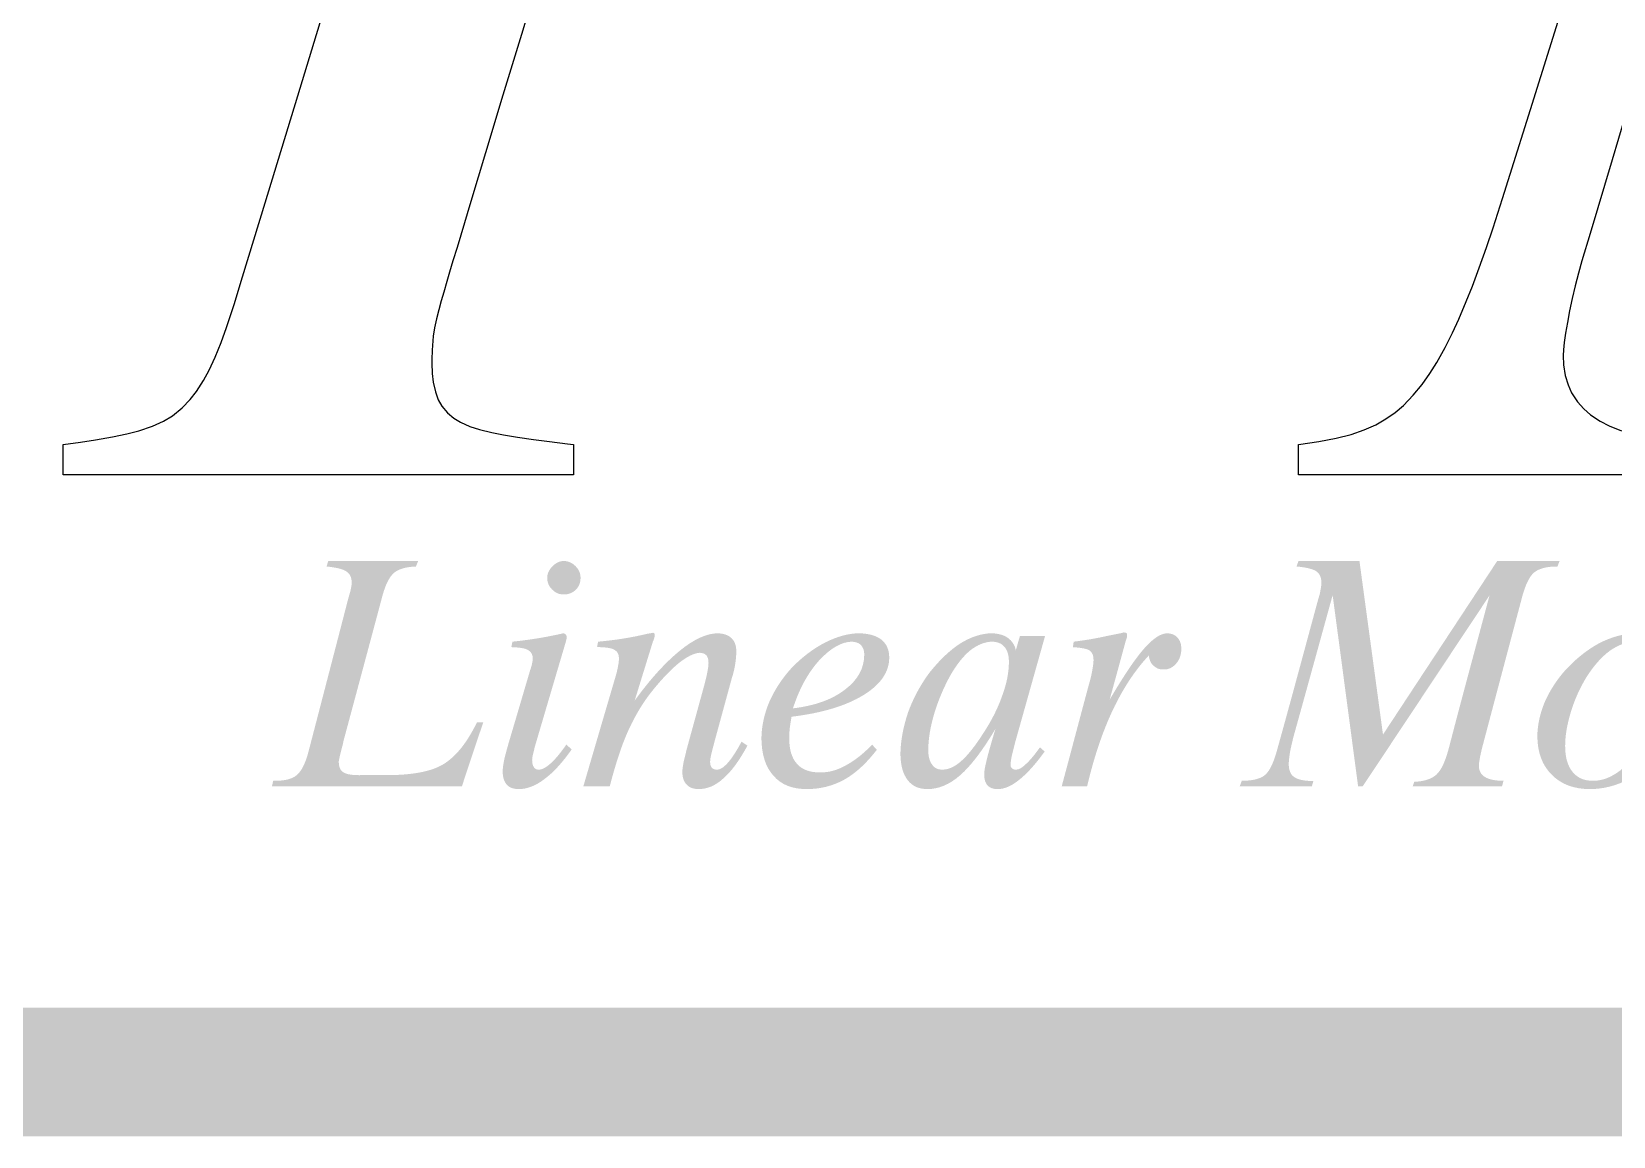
# Model space of a CAD drawing. Header units: millimetres. Extents: x -922 to -665, y -1494 to -1312.
# Drawn here: x -804.81 to -794.33, y -1493.65 to -1486.33 of the extents above; entities that cross this region are included whole.
import ezdxf

# ---------------------------------------------------------------- set-up
doc = ezdxf.new("R2010")
doc.units = ezdxf.units.MM
doc.layers.get('0').update_dxf_attribs({"linetype": 'CONTINUOUS'})
doc.layers.add('str', color=7, linetype='CONTINUOUS', lineweight=25)

# ---------------------------------------------------------------- blocks, each defined once
blk = doc.blocks.new('PMI-Logo-3')
h = blk.add_hatch(color=4)
edge = h.paths.add_edge_path()
edge.add_spline(control_points=[(22.528, -11.329), (22.489, -11.307), (22.469, -11.262), (22.469, -11.179), (22.484, -11.117), (22.51, -11.012)], knot_values=[0, 0, 0, 0, 0.785714, 0.785714, 1, 1, 1, 1], degree=3, periodic=0)
edge.add_spline(control_points=[(22.51, -11.012), (22.519, -10.986), (22.523, -10.964), (22.525, -10.948)], knot_values=[0, 0, 0, 0, 1, 1, 1, 1], degree=3, periodic=0)
edge.add_spline(control_points=[(22.525, -10.948), (22.688, -10.342), (22.851, -9.736), (23.013, -9.129)], knot_values=[0, 0, 0, 0, 1, 1, 1, 1], degree=3, periodic=0)
edge.add_spline(control_points=[(23.013, -9.129), (23.052, -8.991), (23.099, -8.898), (23.158, -8.849)], knot_values=[0, 0, 0, 0, 1, 1, 1, 1], degree=3, periodic=0)
edge.add_spline(control_points=[(23.158, -8.849), (23.216, -8.802), (23.307, -8.777), (23.427, -8.773)], knot_values=[0, 0, 0, 0, 1, 1, 1, 1], degree=3, periodic=0)
edge.add_spline(control_points=[(23.427, -8.773), (23.436, -8.75), (23.446, -8.727), (23.455, -8.704)], knot_values=[0, 0, 0, 0, 1, 1, 1, 1], degree=3, periodic=0)
edge.add_spline(control_points=[(23.455, -8.704), (23.083, -8.704), (22.71, -8.704), (22.338, -8.704)], knot_values=[0, 0, 0, 0, 1, 1, 1, 1], degree=3, periodic=0)
edge.add_spline(control_points=[(22.338, -8.704), (22.331, -8.727), (22.324, -8.75), (22.318, -8.773)], knot_values=[0, 0, 0, 0, 1, 1, 1, 1], degree=3, periodic=0)
edge.add_spline(control_points=[(22.318, -8.773), (22.432, -8.784), (22.512, -8.803), (22.559, -8.831)], knot_values=[0, 0, 0, 0, 1, 1, 1, 1], degree=3, periodic=0)
edge.add_spline(control_points=[(22.559, -8.831), (22.608, -8.862), (22.629, -8.909), (22.629, -8.991), (22.627, -9.015), (22.621, -9.041)], knot_values=[0, 0, 0, 0, 0.728571, 0.728571, 1, 1, 1, 1], degree=3, periodic=0)
edge.add_spline(control_points=[(22.621, -9.041), (22.616, -9.07), (22.603, -9.116), (22.585, -9.177)], knot_values=[0, 0, 0, 0, 1, 1, 1, 1], degree=3, periodic=0)
edge.add_spline(control_points=[(22.585, -9.177), (22.422, -9.807), (22.258, -10.437), (22.055, -11.217), (22.005, -11.314), (21.949, -11.361)], knot_values=[0, 0, 0, 0, 0.808065, 0.808065, 1, 1, 1, 1], degree=3, periodic=0)
edge.add_spline(control_points=[(21.949, -11.361), (21.893, -11.41), (21.803, -11.434), (21.673, -11.433)], knot_values=[0, 0, 0, 0, 1, 1, 1, 1], degree=3, periodic=0)
edge.add_spline(control_points=[(21.655, -11.433), (21.65, -11.455), (21.644, -11.478), (21.639, -11.501)], knot_values=[0, 0, 0, 0, 1, 1, 1, 1], degree=3, periodic=0)
edge.add_spline(control_points=[(21.639, -11.501), (22.425, -11.501), (23.211, -11.501), (23.998, -11.501)], knot_values=[0, 0, 0, 0, 1, 1, 1, 1], degree=3, periodic=0)
edge.add_spline(control_points=[(23.998, -11.501), (24.086, -11.236), (24.174, -10.971), (24.263, -10.707)], knot_values=[0, 0, 0, 0, 1, 1, 1, 1], degree=3, periodic=0)
edge.add_spline(control_points=[(24.263, -10.707), (24.237, -10.707), (24.211, -10.707), (24.185, -10.707)], knot_values=[0, 0, 0, 0, 1, 1, 1, 1], degree=3, periodic=0)
edge.add_spline(control_points=[(24.185, -10.707), (24.062, -10.96), (23.924, -11.131), (23.618, -11.32), (23.378, -11.363), (22.958, -11.363), (22.861, -11.363), (22.765, -11.363)], knot_values=[0, 0, 0, 0, 0.434081, 0.434081, 0.869651, 0.869651, 1, 1, 1, 1], degree=3, periodic=0)
edge.add_spline(control_points=[(22.765, -11.363), (22.647, -11.366), (22.567, -11.355), (22.528, -11.329)], knot_values=[0, 0, 0, 0, 1, 1, 1, 1], degree=3, periodic=0)
h = blk.add_hatch(color=4)
edge = h.paths.add_edge_path()
edge.add_spline(control_points=[(25.411, -9.062), (25.452, -9.023), (25.471, -8.974), (25.471, -8.859), (25.452, -8.812), (25.409, -8.769)], knot_values=[0, 0, 0, 0, 0.525773, 0.525773, 1, 1, 1, 1], degree=3, periodic=0)
edge.add_spline(control_points=[(25.409, -8.769), (25.368, -8.727), (25.318, -8.706), (25.262, -8.704)], knot_values=[0, 0, 0, 0, 1, 1, 1, 1], degree=3, periodic=0)
edge.add_spline(control_points=[(25.262, -8.704), (25.21, -8.706), (25.165, -8.727), (25.122, -8.771)], knot_values=[0, 0, 0, 0, 1, 1, 1, 1], degree=3, periodic=0)
edge.add_spline(control_points=[(25.122, -8.771), (25.078, -8.815), (25.057, -8.862), (25.057, -8.971), (25.078, -9.021), (25.12, -9.06)], knot_values=[0, 0, 0, 0, 0.473118, 0.473118, 1, 1, 1, 1], degree=3, periodic=0)
edge.add_spline(control_points=[(25.12, -9.06), (25.161, -9.101), (25.208, -9.121), (25.262, -9.119)], knot_values=[0, 0, 0, 0, 1, 1, 1, 1], degree=3, periodic=0)
edge.add_spline(control_points=[(25.262, -9.119), (25.322, -9.121), (25.372, -9.101), (25.411, -9.062)], knot_values=[0, 0, 0, 0, 1, 1, 1, 1], degree=3, periodic=0)
h = blk.add_hatch(color=4)
edge = h.paths.add_edge_path()
edge.add_spline(control_points=[(35.143, -8.704), (34.89, -8.704), (34.638, -8.704), (34.386, -8.704)], knot_values=[0, 0, 0, 0, 1, 1, 1, 1], degree=3, periodic=0)
edge.add_spline(control_points=[(34.386, -8.704), (34.378, -8.727), (34.37, -8.75), (34.362, -8.773)], knot_values=[0, 0, 0, 0, 1, 1, 1, 1], degree=3, periodic=0)
edge.add_spline(control_points=[(34.362, -8.773), (34.474, -8.782), (34.555, -8.802), (34.602, -8.829)], knot_values=[0, 0, 0, 0, 1, 1, 1, 1], degree=3, periodic=0)
edge.add_spline(control_points=[(34.602, -8.829), (34.649, -8.859), (34.67, -8.907), (34.67, -9), (34.667, -9.033), (34.659, -9.067)], knot_values=[0, 0, 0, 0, 0.670886, 0.670886, 1, 1, 1, 1], degree=3, periodic=0)
edge.add_spline(control_points=[(34.659, -9.067), (34.654, -9.103), (34.644, -9.14), (34.631, -9.179)], knot_values=[0, 0, 0, 0, 1, 1, 1, 1], degree=3, periodic=0)
edge.add_spline(control_points=[(34.631, -9.179), (34.459, -9.811), (34.29, -10.444), (34.07, -11.23), (34.018, -11.326), (33.906, -11.41), (33.813, -11.433), (33.682, -11.433)], knot_values=[0, 0, 0, 0, 0.666954, 0.666954, 0.831512, 0.831512, 1, 1, 1, 1], degree=3, periodic=0)
edge.add_spline(control_points=[(33.682, -11.433), (33.674, -11.455), (33.665, -11.478), (33.656, -11.501)], knot_values=[0, 0, 0, 0, 1, 1, 1, 1], degree=3, periodic=0)
edge.add_spline(control_points=[(33.656, -11.501), (33.955, -11.501), (34.254, -11.501), (34.552, -11.501)], knot_values=[0, 0, 0, 0, 1, 1, 1, 1], degree=3, periodic=0)
edge.add_spline(control_points=[(34.552, -11.501), (34.558, -11.479), (34.565, -11.458), (34.571, -11.436)], knot_values=[0, 0, 0, 0, 1, 1, 1, 1], degree=3, periodic=0)
edge.add_spline(control_points=[(34.571, -11.436), (34.459, -11.436), (34.379, -11.42), (34.334, -11.387)], knot_values=[0, 0, 0, 0, 1, 1, 1, 1], degree=3, periodic=0)
edge.add_spline(control_points=[(34.334, -11.387), (34.288, -11.357), (34.265, -11.303), (34.265, -11.189), (34.272, -11.14), (34.28, -11.08)], knot_values=[0, 0, 0, 0, 0.680412, 0.680412, 1, 1, 1, 1], degree=3, periodic=0)
edge.add_spline(control_points=[(34.28, -11.08), (34.29, -11.025), (34.306, -10.96), (34.323, -10.89)], knot_values=[0, 0, 0, 0, 1, 1, 1, 1], degree=3, periodic=0)
edge.add_spline(control_points=[(34.323, -10.89), (34.486, -10.303), (34.648, -9.716), (34.81, -9.129)], knot_values=[0, 0, 0, 0, 1, 1, 1, 1], degree=3, periodic=0)
edge.add_spline(control_points=[(34.81, -9.129), (34.916, -9.92), (35.021, -10.711), (35.126, -11.501)], knot_values=[0, 0, 0, 0, 1, 1, 1, 1], degree=3, periodic=0)
edge.add_spline(control_points=[(35.126, -11.501), (35.145, -11.501), (35.165, -11.501), (35.184, -11.501)], knot_values=[0, 0, 0, 0, 1, 1, 1, 1], degree=3, periodic=0)
edge.add_spline(control_points=[(35.184, -11.501), (35.709, -10.711), (36.233, -9.922), (36.758, -9.132)], knot_values=[0, 0, 0, 0, 1, 1, 1, 1], degree=3, periodic=0)
edge.add_spline(control_points=[(36.758, -9.132), (36.591, -9.759), (36.419, -10.385), (36.212, -11.186), (36.16, -11.301), (36.1, -11.355)], knot_values=[0, 0, 0, 0, 0.783829, 0.783829, 1, 1, 1, 1], degree=3, periodic=0)
edge.add_spline(control_points=[(36.1, -11.355), (36.041, -11.41), (35.948, -11.441), (35.823, -11.446)], knot_values=[0, 0, 0, 0, 1, 1, 1, 1], degree=3, periodic=0)
edge.add_spline(control_points=[(35.823, -11.446), (35.817, -11.464), (35.81, -11.483), (35.804, -11.501)], knot_values=[0, 0, 0, 0, 1, 1, 1, 1], degree=3, periodic=0)
edge.add_spline(control_points=[(35.804, -11.501), (36.174, -11.501), (36.544, -11.501), (36.913, -11.501)], knot_values=[0, 0, 0, 0, 1, 1, 1, 1], degree=3, periodic=0)
edge.add_spline(control_points=[(36.913, -11.501), (36.92, -11.478), (36.926, -11.455), (36.932, -11.433)], knot_values=[0, 0, 0, 0, 1, 1, 1, 1], degree=3, periodic=0)
edge.add_spline(control_points=[(36.932, -11.433), (36.822, -11.433), (36.745, -11.415), (36.698, -11.384)], knot_values=[0, 0, 0, 0, 1, 1, 1, 1], degree=3, periodic=0)
edge.add_spline(control_points=[(36.698, -11.384), (36.65, -11.355), (36.626, -11.307), (36.626, -11.225), (36.63, -11.199), (36.635, -11.169)], knot_values=[0, 0, 0, 0, 0.782609, 0.782609, 1, 1, 1, 1], degree=3, periodic=0)
edge.add_spline(control_points=[(36.635, -11.169), (36.639, -11.139), (36.65, -11.093), (36.665, -11.028)], knot_values=[0, 0, 0, 0, 1, 1, 1, 1], degree=3, periodic=0)
edge.add_spline(control_points=[(36.665, -11.028), (36.832, -10.396), (37, -9.764), (37.168, -9.132)], knot_values=[0, 0, 0, 0, 1, 1, 1, 1], degree=3, periodic=0)
edge.add_spline(control_points=[(37.168, -9.132), (37.207, -8.994), (37.254, -8.898), (37.31, -8.849)], knot_values=[0, 0, 0, 0, 1, 1, 1, 1], degree=3, periodic=0)
edge.add_spline(control_points=[(37.31, -8.849), (37.366, -8.802), (37.453, -8.776), (37.57, -8.773)], knot_values=[0, 0, 0, 0, 1, 1, 1, 1], degree=3, periodic=0)
edge.add_spline(control_points=[(37.57, -8.773), (37.58, -8.773), (37.591, -8.773), (37.602, -8.773)], knot_values=[0, 0, 0, 0, 1, 1, 1, 1], degree=3, periodic=0)
edge.add_spline(control_points=[(37.602, -8.773), (37.61, -8.75), (37.619, -8.727), (37.628, -8.704)], knot_values=[0, 0, 0, 0, 1, 1, 1, 1], degree=3, periodic=0)
edge.add_spline(control_points=[(37.628, -8.704), (37.37, -8.704), (37.112, -8.704), (36.854, -8.704)], knot_values=[0, 0, 0, 0, 1, 1, 1, 1], degree=3, periodic=0)
edge.add_spline(control_points=[(36.854, -8.704), (36.381, -9.422), (35.908, -10.14), (35.435, -10.859)], knot_values=[0, 0, 0, 0, 1, 1, 1, 1], degree=3, periodic=0)
edge.add_spline(control_points=[(35.435, -10.859), (35.338, -10.14), (35.24, -9.422), (35.143, -8.704)], knot_values=[0, 0, 0, 0, 1, 1, 1, 1], degree=3, periodic=0)
h = blk.add_hatch(color=4)
edge = h.paths.add_edge_path()
edge.add_spline(control_points=[(25.284, -9.722), (25.288, -9.708), (25.292, -9.695), (25.294, -9.682)], knot_values=[0, 0, 0, 0, 1, 1, 1, 1], degree=3, periodic=0)
edge.add_spline(control_points=[(25.294, -9.682), (25.299, -9.673), (25.299, -9.662), (25.299, -9.639), (25.297, -9.628), (25.288, -9.617)], knot_values=[0, 0, 0, 0, 0.45, 0.45, 1, 1, 1, 1], degree=3, periodic=0)
edge.add_spline(control_points=[(25.288, -9.617), (25.28, -9.608), (25.268, -9.604), (25.254, -9.602)], knot_values=[0, 0, 0, 0, 1, 1, 1, 1], degree=3, periodic=0)
edge.add_spline(control_points=[(25.254, -9.602), (25.249, -9.604), (25.229, -9.608), (25.19, -9.617)], knot_values=[0, 0, 0, 0, 1, 1, 1, 1], degree=3, periodic=0)
edge.add_spline(control_points=[(25.19, -9.617), (25.01, -9.656), (24.819, -9.686), (24.626, -9.706)], knot_values=[0, 0, 0, 0, 1, 1, 1, 1], degree=3, periodic=0)
edge.add_spline(control_points=[(24.626, -9.706), (24.621, -9.729), (24.616, -9.751), (24.611, -9.774)], knot_values=[0, 0, 0, 0, 1, 1, 1, 1], degree=3, periodic=0)
edge.add_spline(control_points=[(24.611, -9.774), (24.71, -9.777), (24.781, -9.787), (24.819, -9.81)], knot_values=[0, 0, 0, 0, 1, 1, 1, 1], degree=3, periodic=0)
edge.add_spline(control_points=[(24.819, -9.81), (24.858, -9.831), (24.878, -9.867), (24.878, -9.939), (24.87, -9.984), (24.85, -10.049)], knot_values=[0, 0, 0, 0, 0.655738, 0.655738, 1, 1, 1, 1], degree=3, periodic=0)
edge.add_spline(control_points=[(24.85, -10.049), (24.849, -10.05), (24.848, -10.052), (24.847, -10.054)], knot_values=[0, 0, 0, 0, 1, 1, 1, 1], degree=3, periodic=0)
edge.add_spline(control_points=[(24.847, -10.054), (24.757, -10.359), (24.667, -10.665), (24.576, -10.971)], knot_values=[0, 0, 0, 0, 1, 1, 1, 1], degree=3, periodic=0)
edge.add_spline(control_points=[(24.576, -10.971), (24.55, -11.065), (24.53, -11.137), (24.52, -11.186)], knot_values=[0, 0, 0, 0, 1, 1, 1, 1], degree=3, periodic=0)
edge.add_spline(control_points=[(24.52, -11.186), (24.511, -11.238), (24.504, -11.281), (24.504, -11.389), (24.522, -11.446), (24.59, -11.519), (24.641, -11.536), (24.805, -11.536), (24.91, -11.498), (25.021, -11.413)], knot_values=[0, 0, 0, 0, 0.11924, 0.11924, 0.365671, 0.365671, 0.612101, 0.612101, 1, 1, 1, 1], degree=3, periodic=0)
edge.add_spline(control_points=[(25.021, -11.413), (25.133, -11.331), (25.245, -11.208), (25.361, -11.044)], knot_values=[0, 0, 0, 0, 1, 1, 1, 1], degree=3, periodic=0)
edge.add_spline(control_points=[(25.361, -11.044), (25.339, -11.024), (25.317, -11.004), (25.294, -10.984)], knot_values=[0, 0, 0, 0, 1, 1, 1, 1], degree=3, periodic=0)
edge.add_spline(control_points=[(25.294, -10.984), (25.226, -11.083), (25.163, -11.16), (25.102, -11.215)], knot_values=[0, 0, 0, 0, 1, 1, 1, 1], degree=3, periodic=0)
edge.add_spline(control_points=[(25.102, -11.215), (25.042, -11.27), (24.992, -11.296), (24.954, -11.294)], knot_values=[0, 0, 0, 0, 1, 1, 1, 1], degree=3, periodic=0)
edge.add_spline(control_points=[(24.954, -11.294), (24.928, -11.296), (24.909, -11.288), (24.893, -11.266)], knot_values=[0, 0, 0, 0, 1, 1, 1, 1], degree=3, periodic=0)
edge.add_spline(control_points=[(24.893, -11.266), (24.878, -11.246), (24.87, -11.217), (24.87, -11.163), (24.873, -11.14), (24.878, -11.114)], knot_values=[0, 0, 0, 0, 0.76087, 0.76087, 1, 1, 1, 1], degree=3, periodic=0)
edge.add_spline(control_points=[(24.878, -11.114), (24.884, -11.09), (24.893, -11.057), (24.902, -11.015)], knot_values=[0, 0, 0, 0, 1, 1, 1, 1], degree=3, periodic=0)
edge.add_spline(control_points=[(24.902, -11.015), (25.029, -10.584), (25.156, -10.153), (25.284, -9.722)], knot_values=[0, 0, 0, 0, 1, 1, 1, 1], degree=3, periodic=0)
h = blk.add_hatch(color=4)
edge = h.paths.add_edge_path()
edge.add_spline(control_points=[(27.392, -9.979), (27.401, -9.924), (27.405, -9.872), (27.405, -9.755), (27.386, -9.701), (27.304, -9.623), (27.246, -9.604), (27.171, -9.602)], knot_values=[0, 0, 0, 0, 0.253165, 0.253165, 0.626582, 0.626582, 1, 1, 1, 1], degree=3, periodic=0)
edge.add_spline(control_points=[(27.171, -9.602), (27.036, -9.604), (26.877, -9.676), (26.525, -9.965), (26.337, -10.169), (26.143, -10.438)], knot_values=[0, 0, 0, 0, 0.498368, 0.498368, 1, 1, 1, 1], degree=3, periodic=0)
edge.add_spline(control_points=[(26.143, -10.438), (26.218, -10.194), (26.294, -9.95), (26.369, -9.706)], knot_values=[0, 0, 0, 0, 1, 1, 1, 1], degree=3, periodic=0)
edge.add_spline(control_points=[(26.369, -9.706), (26.379, -9.685), (26.385, -9.669), (26.387, -9.656)], knot_values=[0, 0, 0, 0, 1, 1, 1, 1], degree=3, periodic=0)
edge.add_spline(control_points=[(26.387, -9.656), (26.39, -9.647), (26.393, -9.639), (26.393, -9.62), (26.393, -9.61), (26.389, -9.604)], knot_values=[0, 0, 0, 0, 0.3125, 0.3125, 1, 1, 1, 1], degree=3, periodic=0)
edge.add_spline(control_points=[(26.389, -9.604), (26.385, -9.6), (26.379, -9.597), (26.369, -9.595)], knot_values=[0, 0, 0, 0, 1, 1, 1, 1], degree=3, periodic=0)
edge.add_spline(control_points=[(26.369, -9.595), (26.366, -9.597), (26.341, -9.602), (26.301, -9.608)], knot_values=[0, 0, 0, 0, 1, 1, 1, 1], degree=3, periodic=0)
edge.add_spline(control_points=[(26.301, -9.608), (26.102, -9.656), (25.897, -9.688), (25.689, -9.706)], knot_values=[0, 0, 0, 0, 1, 1, 1, 1], degree=3, periodic=0)
edge.add_spline(control_points=[(25.689, -9.706), (25.685, -9.729), (25.68, -9.751), (25.676, -9.774)], knot_values=[0, 0, 0, 0, 1, 1, 1, 1], degree=3, periodic=0)
edge.add_spline(control_points=[(25.676, -9.774), (25.688, -9.774), (25.7, -9.774), (25.711, -9.774)], knot_values=[0, 0, 0, 0, 1, 1, 1, 1], degree=3, periodic=0)
edge.add_spline(control_points=[(25.711, -9.774), (25.8, -9.777), (25.862, -9.787), (25.897, -9.81)], knot_values=[0, 0, 0, 0, 1, 1, 1, 1], degree=3, periodic=0)
edge.add_spline(control_points=[(25.897, -9.81), (25.931, -9.831), (25.948, -9.865), (25.948, -9.939), (25.944, -9.976), (25.935, -10.018)], knot_values=[0, 0, 0, 0, 0.619048, 0.619048, 1, 1, 1, 1], degree=3, periodic=0)
edge.add_spline(control_points=[(25.935, -10.018), (25.927, -10.064), (25.914, -10.114), (25.897, -10.169)], knot_values=[0, 0, 0, 0, 1, 1, 1, 1], degree=3, periodic=0)
edge.add_spline(control_points=[(25.897, -10.169), (25.766, -10.613), (25.636, -11.057), (25.506, -11.501)], knot_values=[0, 0, 0, 0, 1, 1, 1, 1], degree=3, periodic=0)
edge.add_spline(control_points=[(25.506, -11.501), (25.616, -11.501), (25.725, -11.501), (25.834, -11.501)], knot_values=[0, 0, 0, 0, 1, 1, 1, 1], degree=3, periodic=0)
edge.add_spline(control_points=[(25.834, -11.501), (25.909, -11.212), (25.986, -10.978), (26.151, -10.621), (26.249, -10.456), (26.486, -10.163), (26.596, -10.049), (26.698, -9.966)], knot_values=[0, 0, 0, 0, 0.337317, 0.337317, 0.66655, 0.66655, 1, 1, 1, 1], degree=3, periodic=0)
edge.add_spline(control_points=[(26.698, -9.966), (26.801, -9.887), (26.886, -9.846), (26.953, -9.844)], knot_values=[0, 0, 0, 0, 1, 1, 1, 1], degree=3, periodic=0)
edge.add_spline(control_points=[(26.953, -9.844), (26.989, -9.846), (27.018, -9.857), (27.034, -9.876)], knot_values=[0, 0, 0, 0, 1, 1, 1, 1], degree=3, periodic=0)
edge.add_spline(control_points=[(27.034, -9.876), (27.052, -9.898), (27.06, -9.927), (27.06, -9.999), (27.055, -10.034), (27.039, -10.12), (27.026, -10.178), (26.934, -10.514), (26.862, -10.776), (26.79, -11.038)], knot_values=[0, 0, 0, 0, 0.219979, 0.219979, 0.362669, 0.362669, 0.501637, 0.501637, 1, 1, 1, 1], degree=3, periodic=0)
edge.add_spline(control_points=[(26.79, -11.038), (26.774, -11.106), (26.758, -11.165), (26.749, -11.21)], knot_values=[0, 0, 0, 0, 1, 1, 1, 1], degree=3, periodic=0)
edge.add_spline(control_points=[(26.749, -11.21), (26.741, -11.257), (26.735, -11.294), (26.735, -11.391), (26.753, -11.443), (26.788, -11.48)], knot_values=[0, 0, 0, 0, 0.289157, 0.289157, 1, 1, 1, 1], degree=3, periodic=0)
edge.add_spline(control_points=[(26.788, -11.48), (26.825, -11.519), (26.875, -11.536), (27.042, -11.536), (27.145, -11.495), (27.244, -11.404)], knot_values=[0, 0, 0, 0, 0.373239, 0.373239, 1, 1, 1, 1], degree=3, periodic=0)
edge.add_spline(control_points=[(27.244, -11.404), (27.343, -11.318), (27.444, -11.182), (27.543, -10.997)], knot_values=[0, 0, 0, 0, 1, 1, 1, 1], degree=3, periodic=0)
edge.add_spline(control_points=[(27.543, -10.997), (27.519, -10.98), (27.495, -10.964), (27.47, -10.948)], knot_values=[0, 0, 0, 0, 1, 1, 1, 1], degree=3, periodic=0)
edge.add_spline(control_points=[(27.47, -10.948), (27.405, -11.07), (27.348, -11.156), (27.298, -11.212)], knot_values=[0, 0, 0, 0, 1, 1, 1, 1], degree=3, periodic=0)
edge.add_spline(control_points=[(27.298, -11.212), (27.247, -11.268), (27.203, -11.296), (27.164, -11.294)], knot_values=[0, 0, 0, 0, 1, 1, 1, 1], degree=3, periodic=0)
edge.add_spline(control_points=[(27.164, -11.294), (27.138, -11.296), (27.117, -11.288), (27.101, -11.27)], knot_values=[0, 0, 0, 0, 1, 1, 1, 1], degree=3, periodic=0)
edge.add_spline(control_points=[(27.101, -11.27), (27.088, -11.256), (27.08, -11.231), (27.08, -11.179), (27.084, -11.152), (27.091, -11.117)], knot_values=[0, 0, 0, 0, 0.613636, 0.613636, 1, 1, 1, 1], degree=3, periodic=0)
edge.add_spline(control_points=[(27.091, -11.117), (27.099, -11.085), (27.112, -11.033), (27.13, -10.964)], knot_values=[0, 0, 0, 0, 1, 1, 1, 1], degree=3, periodic=0)
edge.add_spline(control_points=[(27.13, -10.964), (27.203, -10.696), (27.276, -10.428), (27.349, -10.161)], knot_values=[0, 0, 0, 0, 1, 1, 1, 1], degree=3, periodic=0)
edge.add_spline(control_points=[(27.349, -10.161), (27.369, -10.098), (27.384, -10.038), (27.392, -9.979)], knot_values=[0, 0, 0, 0, 1, 1, 1, 1], degree=3, periodic=0)
h = blk.add_hatch(color=4)
edge = h.paths.add_edge_path()
edge.add_spline(control_points=[(28.091, -10.638), (28.47, -10.592), (28.765, -10.503), (29.197, -10.239), (29.304, -10.083), (29.304, -9.81), (29.273, -9.735), (29.208, -9.682)], knot_values=[0, 0, 0, 0, 0.396417, 0.396417, 0.791868, 0.791868, 1, 1, 1, 1], degree=3, periodic=0)
edge.add_spline(control_points=[(29.208, -9.682), (29.143, -9.63), (29.049, -9.604), (28.925, -9.602)], knot_values=[0, 0, 0, 0, 1, 1, 1, 1], degree=3, periodic=0)
edge.add_spline(control_points=[(28.925, -9.602), (28.793, -9.604), (28.655, -9.643), (28.509, -9.716)], knot_values=[0, 0, 0, 0, 1, 1, 1, 1], degree=3, periodic=0)
edge.add_spline(control_points=[(28.509, -9.716), (28.361, -9.792), (28.226, -9.896), (28.098, -10.025)], knot_values=[0, 0, 0, 0, 1, 1, 1, 1], degree=3, periodic=0)
edge.add_spline(control_points=[(28.098, -10.025), (27.977, -10.157), (27.883, -10.299), (27.816, -10.451)], knot_values=[0, 0, 0, 0, 1, 1, 1, 1], degree=3, periodic=0)
edge.add_spline(control_points=[(27.816, -10.451), (27.751, -10.605), (27.719, -10.757), (27.717, -10.906)], knot_values=[0, 0, 0, 0, 1, 1, 1, 1], degree=3, periodic=0)
edge.add_spline(control_points=[(27.717, -10.906), (27.719, -11.106), (27.768, -11.262), (27.867, -11.371)], knot_values=[0, 0, 0, 0, 1, 1, 1, 1], degree=3, periodic=0)
edge.add_spline(control_points=[(27.867, -11.371), (27.966, -11.485), (28.104, -11.536), (28.447, -11.536), (28.602, -11.498), (28.884, -11.342), (29.02, -11.217), (29.15, -11.048)], knot_values=[0, 0, 0, 0, 0.344514, 0.344514, 0.672844, 0.672844, 1, 1, 1, 1], degree=3, periodic=0)
edge.add_spline(control_points=[(29.15, -11.048), (29.13, -11.027), (29.111, -11.005), (29.091, -10.984)], knot_values=[0, 0, 0, 0, 1, 1, 1, 1], degree=3, periodic=0)
edge.add_spline(control_points=[(29.091, -10.984), (28.984, -11.098), (28.873, -11.184), (28.763, -11.243)], knot_values=[0, 0, 0, 0, 1, 1, 1, 1], degree=3, periodic=0)
edge.add_spline(control_points=[(28.763, -11.243), (28.655, -11.303), (28.55, -11.331), (28.45, -11.329)], knot_values=[0, 0, 0, 0, 1, 1, 1, 1], degree=3, periodic=0)
edge.add_spline(control_points=[(28.45, -11.329), (28.32, -11.331), (28.223, -11.296), (28.159, -11.223)], knot_values=[0, 0, 0, 0, 1, 1, 1, 1], degree=3, periodic=0)
edge.add_spline(control_points=[(28.159, -11.223), (28.094, -11.153), (28.062, -11.046), (28.062, -10.873), (28.064, -10.836), (28.068, -10.789)], knot_values=[0, 0, 0, 0, 0.836735, 0.836735, 1, 1, 1, 1], degree=3, periodic=0)
edge.add_spline(control_points=[(28.068, -10.789), (28.073, -10.745), (28.081, -10.694), (28.091, -10.638)], knot_values=[0, 0, 0, 0, 1, 1, 1, 1], degree=3, periodic=0)
edge = h.paths.add_edge_path(flags=16)
edge.add_spline(control_points=[(28.953, -9.748), (28.981, -9.779), (28.994, -9.818), (28.994, -10.036), (28.914, -10.181), (28.755, -10.301)], knot_values=[0, 0, 0, 0, 0.216216, 0.216216, 1, 1, 1, 1], degree=3, periodic=0)
edge.add_spline(control_points=[(28.755, -10.301), (28.595, -10.425), (28.381, -10.501), (28.109, -10.534)], knot_values=[0, 0, 0, 0, 1, 1, 1, 1], degree=3, periodic=0)
edge.add_spline(control_points=[(28.109, -10.534), (28.185, -10.295), (28.293, -10.096), (28.433, -9.94)], knot_values=[0, 0, 0, 0, 1, 1, 1, 1], degree=3, periodic=0)
edge.add_spline(control_points=[(28.433, -9.94), (28.576, -9.786), (28.711, -9.708), (28.841, -9.706)], knot_values=[0, 0, 0, 0, 1, 1, 1, 1], degree=3, periodic=0)
edge.add_spline(control_points=[(28.841, -9.706), (28.888, -9.708), (28.927, -9.722), (28.953, -9.748)], knot_values=[0, 0, 0, 0, 1, 1, 1, 1], degree=3, periodic=0)
h = blk.add_hatch(color=4)
edge = h.paths.add_edge_path()
edge.add_spline(control_points=[(31.239, -9.636), (31.135, -9.636), (31.031, -9.636), (30.927, -9.636)], knot_values=[0, 0, 0, 0, 1, 1, 1, 1], degree=3, periodic=0)
edge.add_spline(control_points=[(30.927, -9.636), (30.91, -9.695), (30.893, -9.753), (30.876, -9.812)], knot_values=[0, 0, 0, 0, 1, 1, 1, 1], degree=3, periodic=0)
edge.add_spline(control_points=[(30.876, -9.812), (30.863, -9.747), (30.828, -9.696), (30.777, -9.659)], knot_values=[0, 0, 0, 0, 1, 1, 1, 1], degree=3, periodic=0)
edge.add_spline(control_points=[(30.777, -9.659), (30.725, -9.623), (30.658, -9.604), (30.576, -9.602)], knot_values=[0, 0, 0, 0, 1, 1, 1, 1], degree=3, periodic=0)
edge.add_spline(control_points=[(30.576, -9.602), (30.447, -9.604), (30.317, -9.647), (30.185, -9.729)], knot_values=[0, 0, 0, 0, 1, 1, 1, 1], degree=3, periodic=0)
edge.add_spline(control_points=[(30.185, -9.729), (30.056, -9.813), (29.929, -9.934), (29.803, -10.092)], knot_values=[0, 0, 0, 0, 1, 1, 1, 1], degree=3, periodic=0)
edge.add_spline(control_points=[(29.803, -10.092), (29.691, -10.243), (29.603, -10.407), (29.538, -10.584)], knot_values=[0, 0, 0, 0, 1, 1, 1, 1], degree=3, periodic=0)
edge.add_spline(control_points=[(29.538, -10.584), (29.478, -10.763), (29.445, -10.936), (29.443, -11.1)], knot_values=[0, 0, 0, 0, 1, 1, 1, 1], degree=3, periodic=0)
edge.add_spline(control_points=[(29.443, -11.1), (29.445, -11.243), (29.475, -11.35), (29.532, -11.423)], knot_values=[0, 0, 0, 0, 1, 1, 1, 1], degree=3, periodic=0)
edge.add_spline(control_points=[(29.532, -11.423), (29.59, -11.501), (29.672, -11.536), (29.917, -11.536), (30.051, -11.481), (30.315, -11.251), (30.462, -11.059), (30.623, -10.789)], knot_values=[0, 0, 0, 0, 0.281404, 0.281404, 0.643209, 0.643209, 1, 1, 1, 1], degree=3, periodic=0)
edge.add_spline(control_points=[(30.623, -10.789), (30.569, -10.966), (30.533, -11.096), (30.514, -11.176)], knot_values=[0, 0, 0, 0, 1, 1, 1, 1], degree=3, periodic=0)
edge.add_spline(control_points=[(30.514, -11.176), (30.494, -11.257), (30.483, -11.316), (30.483, -11.417), (30.498, -11.462), (30.527, -11.493)], knot_values=[0, 0, 0, 0, 0.360465, 0.360465, 1, 1, 1, 1], degree=3, periodic=0)
edge.add_spline(control_points=[(30.527, -11.493), (30.556, -11.523), (30.597, -11.536), (30.734, -11.536), (30.823, -11.499), (30.919, -11.42)], knot_values=[0, 0, 0, 0, 0.396552, 0.396552, 1, 1, 1, 1], degree=3, periodic=0)
edge.add_spline(control_points=[(30.919, -11.42), (31.018, -11.342), (31.122, -11.225), (31.234, -11.07)], knot_values=[0, 0, 0, 0, 1, 1, 1, 1], degree=3, periodic=0)
edge.add_spline(control_points=[(31.234, -11.07), (31.215, -11.052), (31.195, -11.035), (31.176, -11.018)], knot_values=[0, 0, 0, 0, 1, 1, 1, 1], degree=3, periodic=0)
edge.add_spline(control_points=[(31.176, -11.018), (31.103, -11.119), (31.042, -11.191), (30.995, -11.231)], knot_values=[0, 0, 0, 0, 1, 1, 1, 1], degree=3, periodic=0)
edge.add_spline(control_points=[(30.995, -11.231), (30.95, -11.275), (30.911, -11.296), (30.88, -11.294)], knot_values=[0, 0, 0, 0, 1, 1, 1, 1], degree=3, periodic=0)
edge.add_spline(control_points=[(30.88, -11.294), (30.861, -11.296), (30.844, -11.292), (30.831, -11.279)], knot_values=[0, 0, 0, 0, 1, 1, 1, 1], degree=3, periodic=0)
edge.add_spline(control_points=[(30.831, -11.279), (30.818, -11.27), (30.81, -11.256), (30.81, -11.217), (30.816, -11.179), (30.824, -11.132)], knot_values=[0, 0, 0, 0, 0.454545, 0.454545, 1, 1, 1, 1], degree=3, periodic=0)
edge.add_spline(control_points=[(30.824, -11.132), (30.836, -11.085), (30.85, -11.026), (30.867, -10.958)], knot_values=[0, 0, 0, 0, 1, 1, 1, 1], degree=3, periodic=0)
edge.add_spline(control_points=[(30.867, -10.958), (30.991, -10.517), (31.115, -10.077), (31.239, -9.636)], knot_values=[0, 0, 0, 0, 1, 1, 1, 1], degree=3, periodic=0)
edge = h.paths.add_edge_path(flags=16)
edge.add_spline(control_points=[(30.735, -9.771), (30.773, -9.813), (30.79, -9.876), (30.79, -10.083), (30.764, -10.223), (30.708, -10.374)], knot_values=[0, 0, 0, 0, 0.397727, 0.397727, 1, 1, 1, 1], degree=3, periodic=0)
edge.add_spline(control_points=[(30.708, -10.374), (30.654, -10.53), (30.576, -10.685), (30.472, -10.843)], knot_values=[0, 0, 0, 0, 1, 1, 1, 1], degree=3, periodic=0)
edge.add_spline(control_points=[(30.472, -10.843), (30.373, -10.999), (30.282, -11.113), (30.119, -11.259), (30.039, -11.296), (29.963, -11.294)], knot_values=[0, 0, 0, 0, 0.502003, 0.502003, 1, 1, 1, 1], degree=3, periodic=0)
edge.add_spline(control_points=[(29.963, -11.294), (29.909, -11.296), (29.865, -11.275), (29.836, -11.231)], knot_values=[0, 0, 0, 0, 1, 1, 1, 1], degree=3, periodic=0)
edge.add_spline(control_points=[(29.836, -11.231), (29.805, -11.191), (29.789, -11.13), (29.789, -10.921), (29.812, -10.774), (29.907, -10.448), (29.974, -10.29), (30.056, -10.137)], knot_values=[0, 0, 0, 0, 0.234644, 0.234644, 0.61988, 0.61988, 1, 1, 1, 1], degree=3, periodic=0)
edge.add_spline(control_points=[(30.056, -10.137), (30.135, -9.997), (30.22, -9.889), (30.309, -9.815)], knot_values=[0, 0, 0, 0, 1, 1, 1, 1], degree=3, periodic=0)
edge.add_spline(control_points=[(30.309, -9.815), (30.399, -9.745), (30.49, -9.708), (30.581, -9.706)], knot_values=[0, 0, 0, 0, 1, 1, 1, 1], degree=3, periodic=0)
edge.add_spline(control_points=[(30.581, -9.706), (30.649, -9.708), (30.701, -9.729), (30.735, -9.771)], knot_values=[0, 0, 0, 0, 1, 1, 1, 1], degree=3, periodic=0)
h = blk.add_hatch(color=4)
edge = h.paths.add_edge_path()
edge.add_spline(control_points=[(32.867, -9.978), (32.909, -9.93), (32.931, -9.867), (32.931, -9.738), (32.916, -9.69), (32.883, -9.656)], knot_values=[0, 0, 0, 0, 0.563636, 0.563636, 1, 1, 1, 1], degree=3, periodic=0)
edge.add_spline(control_points=[(32.883, -9.656), (32.854, -9.621), (32.81, -9.604), (32.753, -9.602)], knot_values=[0, 0, 0, 0, 1, 1, 1, 1], degree=3, periodic=0)
edge.add_spline(control_points=[(32.753, -9.602), (32.672, -9.604), (32.57, -9.672), (32.337, -9.947), (32.202, -10.153), (32.041, -10.426)], knot_values=[0, 0, 0, 0, 0.498754, 0.498754, 1, 1, 1, 1], degree=3, periodic=0)
edge.add_spline(control_points=[(32.041, -10.426), (32.109, -10.179), (32.177, -9.932), (32.244, -9.685)], knot_values=[0, 0, 0, 0, 1, 1, 1, 1], degree=3, periodic=0)
edge.add_spline(control_points=[(32.244, -9.685), (32.249, -9.673), (32.254, -9.662), (32.255, -9.652)], knot_values=[0, 0, 0, 0, 1, 1, 1, 1], degree=3, periodic=0)
edge.add_spline(control_points=[(32.255, -9.652), (32.257, -9.643), (32.257, -9.634), (32.257, -9.613), (32.255, -9.604), (32.251, -9.6)], knot_values=[0, 0, 0, 0, 0.388889, 0.388889, 1, 1, 1, 1], degree=3, periodic=0)
edge.add_spline(control_points=[(32.251, -9.6), (32.247, -9.595), (32.234, -9.594), (32.215, -9.591)], knot_values=[0, 0, 0, 0, 1, 1, 1, 1], degree=3, periodic=0)
edge.add_spline(control_points=[(32.215, -9.591), (32.215, -9.594), (32.148, -9.608), (32.013, -9.634)], knot_values=[0, 0, 0, 0, 1, 1, 1, 1], degree=3, periodic=0)
edge.add_spline(control_points=[(32.013, -9.634), (31.88, -9.665), (31.74, -9.688), (31.595, -9.706)], knot_values=[0, 0, 0, 0, 1, 1, 1, 1], degree=3, periodic=0)
edge.add_spline(control_points=[(31.595, -9.706), (31.591, -9.729), (31.588, -9.751), (31.584, -9.774)], knot_values=[0, 0, 0, 0, 1, 1, 1, 1], degree=3, periodic=0)
edge.add_spline(control_points=[(31.584, -9.774), (31.688, -9.781), (31.757, -9.794), (31.792, -9.815)], knot_values=[0, 0, 0, 0, 1, 1, 1, 1], degree=3, periodic=0)
edge.add_spline(control_points=[(31.792, -9.815), (31.826, -9.839), (31.841, -9.878), (31.841, -9.963), (31.836, -10.003), (31.826, -10.057)], knot_values=[0, 0, 0, 0, 0.638889, 0.638889, 1, 1, 1, 1], degree=3, periodic=0)
edge.add_spline(control_points=[(31.826, -10.057), (31.817, -10.114), (31.802, -10.176), (31.781, -10.246)], knot_values=[0, 0, 0, 0, 1, 1, 1, 1], degree=3, periodic=0)
edge.add_spline(control_points=[(31.781, -10.246), (31.669, -10.664), (31.558, -11.083), (31.446, -11.501)], knot_values=[0, 0, 0, 0, 1, 1, 1, 1], degree=3, periodic=0)
edge.add_spline(control_points=[(31.446, -11.501), (31.551, -11.501), (31.656, -11.501), (31.761, -11.501)], knot_values=[0, 0, 0, 0, 1, 1, 1, 1], degree=3, periodic=0)
edge.add_spline(control_points=[(31.761, -11.501), (31.847, -11.14), (31.952, -10.825), (32.208, -10.285), (32.357, -10.059), (32.527, -9.878)], knot_values=[0, 0, 0, 0, 0.502675, 0.502675, 1, 1, 1, 1], degree=3, periodic=0)
edge.add_spline(control_points=[(32.527, -9.878), (32.534, -9.932), (32.553, -9.976), (32.587, -10.005)], knot_values=[0, 0, 0, 0, 1, 1, 1, 1], degree=3, periodic=0)
edge.add_spline(control_points=[(32.587, -10.005), (32.623, -10.038), (32.661, -10.054), (32.709, -10.051)], knot_values=[0, 0, 0, 0, 1, 1, 1, 1], degree=3, periodic=0)
edge.add_spline(control_points=[(32.709, -10.051), (32.769, -10.054), (32.823, -10.029), (32.867, -9.978)], knot_values=[0, 0, 0, 0, 1, 1, 1, 1], degree=3, periodic=0)
h = blk.add_hatch(color=4)
edge = h.paths.add_edge_path()
edge.add_spline(control_points=[(39.168, -10.657), (39.225, -10.522), (39.251, -10.387), (39.251, -10.062), (39.191, -9.904), (38.949, -9.665), (38.784, -9.604), (38.579, -9.602)], knot_values=[0, 0, 0, 0, 0.246958, 0.246958, 0.625325, 0.625325, 1, 1, 1, 1], degree=3, periodic=0)
edge.add_spline(control_points=[(38.579, -9.602), (38.426, -9.604), (38.271, -9.647), (38.113, -9.729)], knot_values=[0, 0, 0, 0, 1, 1, 1, 1], degree=3, periodic=0)
edge.add_spline(control_points=[(38.113, -9.729), (37.958, -9.815), (37.813, -9.932), (37.679, -10.083)], knot_values=[0, 0, 0, 0, 1, 1, 1, 1], degree=3, periodic=0)
edge.add_spline(control_points=[(37.679, -10.083), (37.573, -10.208), (37.492, -10.34), (37.435, -10.476)], knot_values=[0, 0, 0, 0, 1, 1, 1, 1], degree=3, periodic=0)
edge.add_spline(control_points=[(37.435, -10.476), (37.381, -10.615), (37.353, -10.748), (37.352, -10.88)], knot_values=[0, 0, 0, 0, 1, 1, 1, 1], degree=3, periodic=0)
edge.add_spline(control_points=[(37.352, -10.88), (37.353, -11.08), (37.412, -11.241), (37.531, -11.358)], knot_values=[0, 0, 0, 0, 1, 1, 1, 1], degree=3, periodic=0)
edge.add_spline(control_points=[(37.531, -11.358), (37.651, -11.48), (37.809, -11.536), (38.171, -11.536), (38.336, -11.495), (38.495, -11.409)], knot_values=[0, 0, 0, 0, 0.540717, 0.540717, 1, 1, 1, 1], degree=3, periodic=0)
edge.add_spline(control_points=[(38.495, -11.409), (38.657, -11.324), (38.804, -11.204), (38.934, -11.044)], knot_values=[0, 0, 0, 0, 1, 1, 1, 1], degree=3, periodic=0)
edge.add_spline(control_points=[(38.934, -11.044), (39.035, -10.923), (39.113, -10.795), (39.168, -10.657)], knot_values=[0, 0, 0, 0, 1, 1, 1, 1], degree=3, periodic=0)
edge = h.paths.add_edge_path(flags=16)
edge.add_spline(control_points=[(38.817, -9.82), (38.877, -9.896), (38.905, -10.003), (38.905, -10.293), (38.873, -10.459), (38.744, -10.823), (38.659, -10.984), (38.553, -11.122)], knot_values=[0, 0, 0, 0, 0.314666, 0.314666, 0.655999, 0.655999, 1, 1, 1, 1], degree=3, periodic=0)
edge.add_spline(control_points=[(38.553, -11.122), (38.48, -11.223), (38.4, -11.301), (38.31, -11.353)], knot_values=[0, 0, 0, 0, 1, 1, 1, 1], degree=3, periodic=0)
edge.add_spline(control_points=[(38.31, -11.353), (38.219, -11.409), (38.131, -11.434), (38.042, -11.433)], knot_values=[0, 0, 0, 0, 1, 1, 1, 1], degree=3, periodic=0)
edge.add_spline(control_points=[(38.042, -11.433), (37.934, -11.434), (37.848, -11.397), (37.787, -11.32)], knot_values=[0, 0, 0, 0, 1, 1, 1, 1], degree=3, periodic=0)
edge.add_spline(control_points=[(37.787, -11.32), (37.727, -11.246), (37.697, -11.139), (37.697, -10.872), (37.722, -10.729), (37.817, -10.42), (37.882, -10.275), (37.965, -10.142)], knot_values=[0, 0, 0, 0, 0.352778, 0.352778, 0.678648, 0.678648, 1, 1, 1, 1], degree=3, periodic=0)
edge.add_spline(control_points=[(37.965, -10.142), (38.053, -10.003), (38.147, -9.898), (38.251, -9.82)], knot_values=[0, 0, 0, 0, 1, 1, 1, 1], degree=3, periodic=0)
edge.add_spline(control_points=[(38.251, -9.82), (38.355, -9.747), (38.459, -9.708), (38.558, -9.706)], knot_values=[0, 0, 0, 0, 1, 1, 1, 1], degree=3, periodic=0)
edge.add_spline(control_points=[(38.558, -9.706), (38.67, -9.708), (38.757, -9.747), (38.817, -9.82)], knot_values=[0, 0, 0, 0, 1, 1, 1, 1], degree=3, periodic=0)
for points in [[(24.952, -1.452, 0), (24.736, -2.168, 0), (24.508, -2.921, 0), (24.292, -3.637, 0), (24.11, -4.241, 0), (23.984, -4.658, 0), (23.937, -4.814, 0), (23.887, -4.979, 0), (23.845, -5.118, 0), (23.81, -5.236, 0), (23.772, -5.367, 0), (23.741, -5.473, 0), (23.71, -5.586, 0), (23.681, -5.7, 0), (23.656, -5.81, 0), (23.64, -5.912, 0), (23.627, -6.086, 0), (23.626, -6.203, 0), (23.626, -6.248, 0), (23.63, -6.376, 0), (23.642, -6.484, 0), (23.668, -6.605, 0), (23.703, -6.703, 0), (23.748, -6.782, 0), (23.818, -6.866, 0), (23.896, -6.931, 0), (23.98, -6.981, 0), (24.097, -7.033, 0), (24.215, -7.072, 0), (24.37, -7.111, 0), (24.514, -7.139, 0), (24.69, -7.169, 0), (24.887, -7.197, 0), (25.085, -7.223, 0), (25.307, -7.25, 0), (25.385, -7.26, 0), (25.385, -7.273, 0), (25.385, -7.307, 0), (25.385, -7.357, 0), (25.385, -7.416, 0), (25.385, -7.479, 0), (25.385, -7.538, 0), (25.385, -7.588, 0), (25.385, -7.623, 0), (25.385, -7.635, 0), (25.168, -7.635, 0), (24.585, -7.635, 0), (23.742, -7.635, 0), (22.743, -7.635, 0), (21.691, -7.635, 0), (20.691, -7.635, 0), (19.848, -7.635, 0), (19.265, -7.635, 0), (19.048, -7.635, 0), (19.048, -7.623, 0), (19.048, -7.588, 0), (19.048, -7.538, 0), (19.048, -7.479, 0), (19.048, -7.416, 0), (19.048, -7.357, 0), (19.048, -7.307, 0), (19.048, -7.273, 0), (19.048, -7.26, 0), (19.261, -7.229, 0), (19.447, -7.201, 0), (19.66, -7.164, 0), (19.838, -7.127, 0), (19.988, -7.088, 0), (20.155, -7.031, 0), (20.291, -6.968, 0), (20.403, -6.901, 0), (20.526, -6.803, 0), (20.624, -6.701, 0), (20.704, -6.599, 0), (20.791, -6.462, 0), (20.86, -6.334, 0), (20.934, -6.175, 0), (21.008, -5.992, 0), (21.075, -5.806, 0), (21.145, -5.594, 0), (21.168, -5.519, 0), (21.273, -5.176, 0), (21.554, -4.258, 0), (21.96, -2.928, 0), (22.441, -1.351, 0)], [(38.675, -2.4, 0), (38.279, -3.723, 0), (38.006, -4.637, 0), (37.904, -4.978, 0), (37.862, -5.131, 0), (37.822, -5.288, 0), (37.786, -5.445, 0), (37.753, -5.598, 0), (37.725, -5.743, 0), (37.702, -5.875, 0), (37.685, -5.991, 0), (37.675, -6.085, 0), (37.671, -6.154, 0), (37.676, -6.269, 0), (37.698, -6.403, 0), (37.733, -6.518, 0), (37.777, -6.616, 0), (37.849, -6.727, 0), (37.928, -6.816, 0), (38.013, -6.889, 0), (38.13, -6.967, 0), (38.245, -7.027, 0), (38.395, -7.087, 0)], [(38.861, -7.635, 0), (38.18, -7.635, 0), (37.372, -7.635, 0), (36.522, -7.635, 0), (35.714, -7.635, 0), (35.032, -7.635, 0), (34.562, -7.635, 0), (34.386, -7.635, 0), (34.386, -7.623, 0), (34.386, -7.588, 0), (34.386, -7.538, 0), (34.386, -7.479, 0), (34.386, -7.416, 0), (34.386, -7.357, 0), (34.386, -7.307, 0), (34.386, -7.273, 0), (34.386, -7.26, 0), (34.638, -7.221, 0), (34.853, -7.18, 0), (35.039, -7.133, 0), (35.202, -7.078, 0), (35.345, -7.013, 0), (35.472, -6.941, 0), (35.585, -6.86, 0), (35.688, -6.773, 0), (35.811, -6.647, 0), (35.92, -6.514, 0), (36.016, -6.377, 0), (36.103, -6.239, 0), (36.207, -6.053, 0), (36.297, -5.873, 0), (36.376, -5.701, 0), (36.469, -5.485, 0), (36.545, -5.292, 0), (36.631, -5.064, 0), (36.72, -4.813, 0), (36.803, -4.567, 0), (36.891, -4.297, 0), (36.92, -4.203, 0), (37.014, -3.903, 0), (37.266, -3.099, 0), (37.631, -1.935, 0)]]:
    blk.add_polyline3d(points)

msp = doc.modelspace()

# ---------------------------------------------------------------- linework, layer by layer
at = {"layer": 'str', "const_width": 0.8513}
msp.add_lwpolyline([(-921.9018, -1493.223), (-665.8637, -1493.223), (-665.8637, -1312.1675), (-921.9018, -1312.1675)], close=True, dxfattribs=at)

# ---------------------------------------------------------------- block references
at = {"layer": 'str', "xscale": 0.5334127308272301, "yscale": 0.5334127308272443, "zscale": 0.5334127308272316}
msp.add_blockref('PMI-Logo-3', (-814.7598, -1485.1955), dxfattribs=at)

doc.saveas('drawing.dxf')
